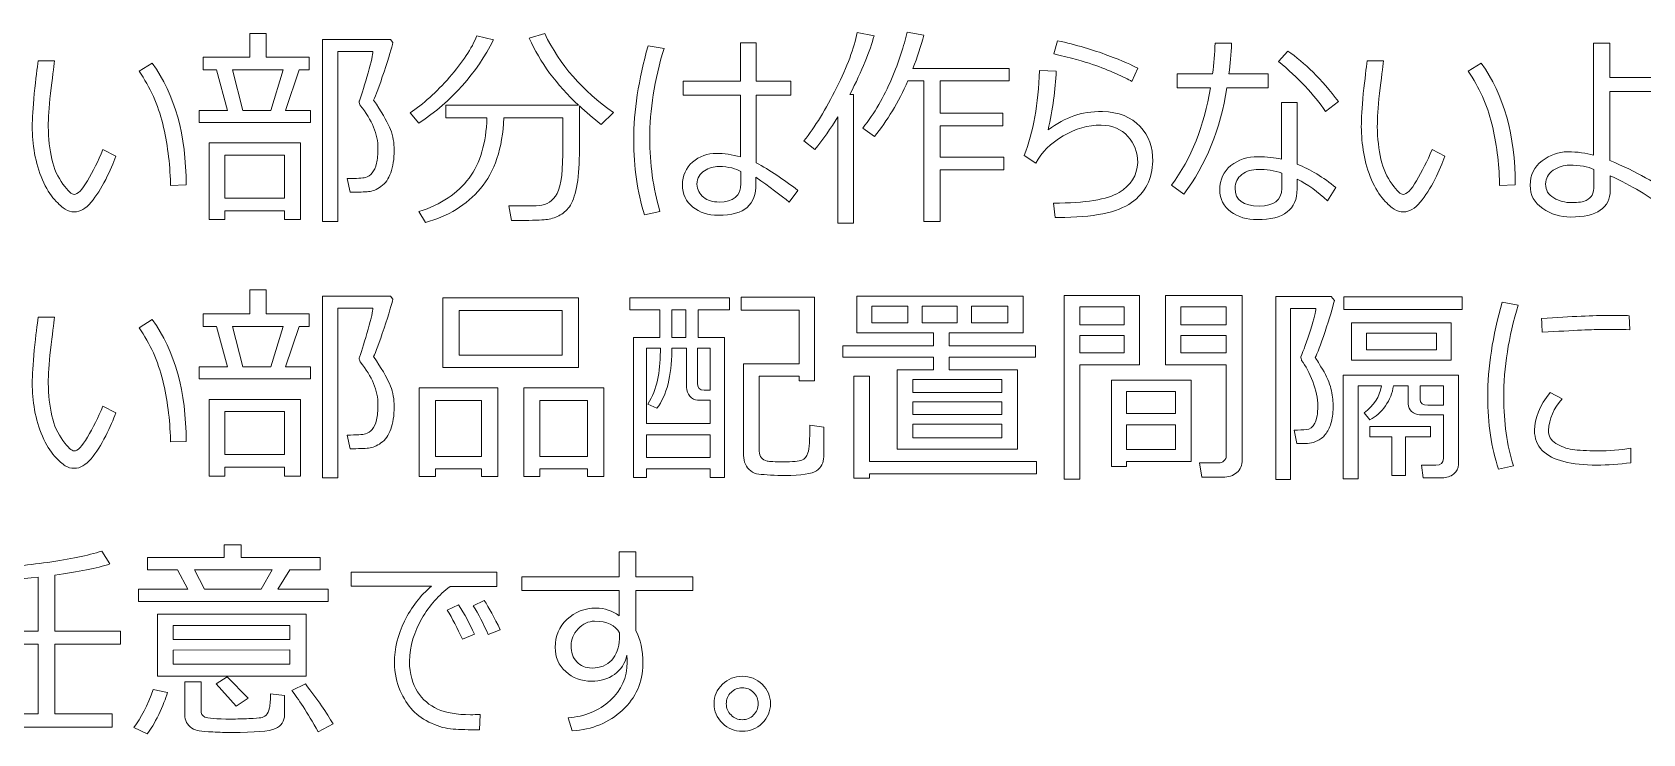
# Model space of a CAD drawing. Extents: x 0 to 812, y 0 to 300.
# Drawn here: x 636.07 to 673.75, y 141.8 to 158.21 of the extents above; entities that cross this region are included whole.
import ezdxf

# ---------------------------------------------------------------- set-up
doc = ezdxf.new("R2010")
doc.units = 0
doc.header["$MEASUREMENT"] = 0
doc.layers.add('TEMPLATE', color=216, linetype='CONTINUOUS', true_color=0x4c004c)

# ---------------------------------------------------------------- blocks, each defined once
blk = doc.blocks.new('block 3')
at = {"layer": 'TEMPLATE', "color": 214, "lineweight": 9, "true_color": 0x7f007f}
for points in [[(639.975, -143.904), (639.975, -143.623), (640.634, -143.623), (640.381, -142.673), (640.07, -142.673), (640.07, -142.378), (641.157, -142.378), (641.157, -141.821), (641.54, -141.821), (641.54, -142.378), (642.551, -142.378), (642.551, -142.673), (642.314, -142.673), (641.99, -143.623), (642.575, -143.623), (642.575, -143.904), (639.975, -143.904)], [(640.996, -143.623), (641.648, -143.623), (641.936, -142.673), (640.752, -142.673), (640.996, -143.623)], [(641.97, -145.969), (640.576, -145.969), (640.576, -146.177), (640.21, -146.177), (640.21, -144.382), (642.341, -144.382), (642.341, -146.177), (641.97, -146.177), (641.97, -145.969)], [(640.576, -145.674), (641.97, -145.674), (641.97, -144.668), (640.576, -144.668), (640.576, -145.674)], [(639.975, -149.904), (639.975, -149.623), (640.634, -149.623), (640.381, -148.673), (640.07, -148.673), (640.07, -148.378), (641.157, -148.378), (641.157, -147.821), (641.54, -147.821), (641.54, -148.378), (642.551, -148.378), (642.551, -148.673), (642.314, -148.673), (641.99, -149.623), (642.575, -149.623), (642.575, -149.904), (639.975, -149.904)], [(645.674, -149.635), (645.674, -148.009), (648.85, -148.009), (648.85, -149.635), (645.674, -149.635)], [(651.926, -152.003), (650.442, -152.003), (650.442, -152.206), (650.132, -152.206), (650.132, -148.937), (650.754, -148.937), (650.754, -148.285), (650.051, -148.285), (650.051, -148.004), (652.38, -148.004), (652.38, -148.285), (651.645, -148.285), (651.645, -148.937), (652.268, -148.937), (652.268, -152.206), (651.926, -152.206), (651.926, -152.003)], [(656.301, -151.544), (656.301, -149.686), (657.15, -149.686), (657.15, -149.396), (655.034, -149.396), (655.034, -149.127), (657.15, -149.127), (657.15, -148.825), (655.361, -148.825), (655.361, -147.963), (659.248, -147.963), (659.248, -148.825), (657.519, -148.825), (657.519, -149.127), (659.538, -149.127), (659.538, -149.396), (657.519, -149.396), (657.519, -149.686), (659.12, -149.686), (659.12, -151.544), (656.301, -151.544)], [(660.575, -149.574), (660.575, -152.248), (660.209, -152.248), (660.209, -147.948), (661.972, -147.948), (661.972, -149.574), (660.575, -149.574)], [(666.757, -148.275), (666.757, -147.983), (669.521, -147.983), (669.521, -148.275), (666.757, -148.275)], [(648.467, -148.305), (646.054, -148.305), (646.054, -149.345), (648.467, -149.345), (648.467, -148.305)], [(651.035, -148.937), (651.359, -148.937), (651.359, -148.285), (651.035, -148.285), (651.035, -148.937)], [(656.55, -148.59), (656.55, -148.197), (655.712, -148.197), (655.712, -148.59), (656.55, -148.59)], [(656.892, -148.197), (656.892, -148.59), (657.707, -148.59), (657.707, -148.197), (656.892, -148.197)], [(658.896, -148.197), (658.044, -148.197), (658.044, -148.59), (658.896, -148.59), (658.896, -148.197)], [(660.575, -148.637), (661.615, -148.637), (661.615, -148.219), (660.575, -148.219), (660.575, -148.637)], [(662.941, -148.637), (664.003, -148.637), (664.003, -148.219), (662.941, -148.219), (662.941, -148.637)], [(640.996, -149.623), (641.648, -149.623), (641.936, -148.673), (640.752, -148.673), (640.996, -149.623)], [(666.935, -149.462), (666.935, -148.59), (669.262, -148.59), (669.262, -149.462), (666.935, -149.462)], [(668.925, -148.83), (667.282, -148.83), (667.282, -149.223), (668.925, -149.223), (668.925, -148.83)], [(661.615, -148.886), (660.575, -148.886), (660.575, -149.296), (661.615, -149.296), (661.615, -148.886)], [(664.003, -148.886), (662.941, -148.886), (662.941, -149.296), (664.003, -149.296), (664.003, -148.886)], [(655.29, -152.223), (655.29, -149.835), (655.656, -149.835), (655.656, -151.835), (659.563, -151.835), (659.563, -152.121), (655.656, -152.121), (655.656, -152.223), (655.29, -152.223)], [(658.752, -150.219), (658.752, -149.916), (656.667, -149.916), (656.667, -150.219), (658.752, -150.219)], [(661.667, -151.835), (661.667, -151.952), (661.315, -151.952), (661.315, -149.928), (663.181, -149.928), (663.181, -151.835), (661.667, -151.835)], [(646.582, -152.008), (645.5, -152.008), (645.5, -152.187), (645.122, -152.187), (645.122, -150.111), (646.958, -150.111), (646.958, -152.187), (646.582, -152.187), (646.582, -152.008)], [(649.06, -152.008), (647.942, -152.008), (647.942, -152.187), (647.566, -152.187), (647.566, -150.111), (649.44, -150.111), (649.44, -152.187), (649.06, -152.187), (649.06, -152.008)], [(662.814, -150.712), (662.814, -150.197), (661.667, -150.197), (661.667, -150.712), (662.814, -150.712)], [(641.97, -151.969), (640.576, -151.969), (640.576, -152.177), (640.21, -152.177), (640.21, -150.382), (642.341, -150.382), (642.341, -152.177), (641.97, -152.177), (641.97, -151.969)], [(640.576, -151.674), (641.97, -151.674), (641.97, -150.668), (640.576, -150.668), (640.576, -151.674)], [(645.5, -151.718), (646.582, -151.718), (646.582, -150.407), (645.5, -150.407), (645.5, -151.718)], [(647.942, -151.718), (649.06, -151.718), (649.06, -150.407), (647.942, -150.407), (647.942, -151.718)], [(656.667, -150.734), (658.752, -150.734), (658.752, -150.436), (656.667, -150.436), (656.667, -150.734)], [(656.667, -151.283), (658.752, -151.283), (658.752, -150.963), (656.667, -150.963), (656.667, -151.283)], [(661.667, -151.554), (662.814, -151.554), (662.814, -150.973), (661.667, -150.973), (661.667, -151.554)], [(667.88, -152.165), (667.88, -151.254), (667.365, -151.254), (667.365, -151.012), (668.781, -151.012), (668.781, -151.254), (668.2, -151.254), (668.2, -152.165), (667.88, -152.165)], [(650.442, -151.742), (651.926, -151.742), (651.926, -151.212), (650.442, -151.212), (650.442, -151.742)], [(640.561, -154.083), (640.561, -153.782), (640.959, -153.782), (640.959, -154.083), (642.805, -154.083), (642.805, -154.368), (642.095, -154.368), (641.814, -154.822), (642.995, -154.822), (642.995, -155.113), (638.552, -155.113), (638.552, -154.822), (639.707, -154.822), (639.47, -154.368), (638.767, -154.368), (638.767, -154.083), (640.561, -154.083)], [(639.868, -154.368), (640.1, -154.822), (641.423, -154.822), (641.68, -154.368), (639.868, -154.368)], [(639.001, -156.853), (639.001, -155.403), (642.48, -155.403), (642.48, -156.853), (639.001, -156.853)], [(639.368, -155.996), (642.097, -155.996), (642.097, -155.669), (639.368, -155.669), (639.368, -155.996)], [(642.097, -156.241), (639.368, -156.25), (639.368, -156.573), (642.097, -156.573), (642.097, -156.241)], [(640.837, -157.561), (640.369, -157.036), (640.627, -156.873), (641.118, -157.373), (640.837, -157.561)]]:
    blk.add_lwpolyline(points, dxfattribs=at)
for points, knots in [([(643.503, -145.535), (643.503, -145.535), (643.433, -145.215), (643.433, -145.215), (643.659, -145.215), (643.802, -145.206), (643.863, -145.189), (643.925, -145.172), (643.977, -145.137), (644.022, -145.083), (644.067, -145.029), (644.101, -144.954), (644.123, -144.859), (644.146, -144.762), (644.157, -144.646), (644.157, -144.509), (644.157, -144.181), (644.019, -143.846), (643.743, -143.506), (643.726, -143.468), (643.718, -143.442), (643.718, -143.425), (643.718, -143.412), (643.72, -143.402), (643.723, -143.394), (643.783, -143.226), (643.851, -143.009), (643.927, -142.742), (644.002, -142.475), (644.04, -142.31), (644.04, -142.246), (644.04, -142.246), (643.222, -142.246), (643.222, -142.246), (643.222, -142.246), (643.222, -146.218), (643.222, -146.218), (643.222, -146.218), (642.856, -146.218), (642.856, -146.218), (642.856, -146.218), (642.856, -141.965), (642.856, -141.965), (642.856, -141.965), (644.448, -141.965), (644.448, -141.965), (644.448, -141.965), (644.504, -142.036), (644.504, -142.036), (644.483, -142.145), (644.415, -142.372), (644.3, -142.716), (644.186, -143.06), (644.104, -143.281), (644.055, -143.379), (644.237, -143.649), (644.361, -143.86), (644.427, -144.011), (644.493, -144.163), (644.529, -144.321), (644.534, -144.485), (644.534, -144.485), (644.536, -144.551), (644.536, -144.551), (644.536, -144.761), (644.51, -144.937), (644.458, -145.079), (644.406, -145.222), (644.329, -145.329), (644.228, -145.4), (644.127, -145.472), (644.031, -145.512), (643.939, -145.521), (643.847, -145.53), (643.702, -145.535), (643.503, -145.535)], [0, 0, 0, 0, 1, 1, 1, 2, 2, 2, 3, 3, 3, 4, 4, 4, 5, 5, 5, 6, 6, 6, 7, 7, 7, 8, 8, 8, 9, 9, 9, 10, 10, 10, 11, 11, 11, 12, 12, 12, 13, 13, 13, 14, 14, 14, 15, 15, 15, 16, 16, 16, 17, 17, 17, 18, 18, 18, 19, 19, 19, 20, 20, 20, 21, 21, 21, 22, 22, 22, 23, 23, 23, 24, 24, 24, 25, 25, 25, 25]), ([(645.117, -143.919), (645.117, -143.919), (644.907, -143.679), (644.907, -143.679), (645.216, -143.473), (645.524, -143.195), (645.831, -142.846), (646.138, -142.496), (646.352, -142.172), (646.474, -141.873), (646.474, -141.873), (646.86, -141.97), (646.86, -141.97), (646.469, -142.75), (645.888, -143.399), (645.117, -143.919)], [0, 0, 0, 0, 1, 1, 1, 2, 2, 2, 3, 3, 3, 4, 4, 4, 5, 5, 5, 5]), ([(645.266, -146.243), (645.266, -146.243), (645.117, -145.989), (645.117, -145.989), (645.634, -145.821), (646.025, -145.561), (646.288, -145.207), (646.55, -144.854), (646.69, -144.384), (646.706, -143.796), (646.706, -143.796), (645.744, -143.796), (645.744, -143.796), (645.744, -143.796), (645.744, -143.501), (645.744, -143.501), (645.744, -143.501), (648.852, -143.501), (648.852, -143.501), (648.331, -143.018), (647.946, -142.495), (647.698, -141.934), (647.698, -141.934), (648.059, -141.826), (648.059, -141.826), (648.41, -142.552), (648.946, -143.167), (649.665, -143.669), (649.665, -143.669), (649.379, -143.948), (649.379, -143.948), (649.196, -143.803), (649.026, -143.659), (648.869, -143.516), (648.869, -143.516), (648.869, -144.649), (648.869, -144.649), (648.869, -144.958), (648.847, -145.216), (648.803, -145.422), (648.759, -145.629), (648.703, -145.779), (648.635, -145.873), (648.566, -145.966), (648.484, -146.038), (648.388, -146.087), (648.292, -146.135), (648.192, -146.165), (648.088, -146.177), (647.984, -146.188), (647.78, -146.194), (647.475, -146.194), (647.475, -146.194), (647.28, -146.194), (647.28, -146.194), (647.28, -146.194), (647.219, -145.852), (647.219, -145.852), (647.219, -145.852), (647.861, -145.852), (647.861, -145.852), (648.047, -145.852), (648.196, -145.778), (648.309, -145.63), (648.422, -145.482), (648.479, -145.156), (648.479, -144.653), (648.479, -144.653), (648.479, -143.796), (648.479, -143.796), (648.479, -143.796), (647.102, -143.796), (647.102, -143.796), (647.069, -144.511), (646.888, -145.061), (646.559, -145.447), (646.229, -145.833), (645.798, -146.098), (645.266, -146.243)], [0, 0, 0, 0, 1, 1, 1, 2, 2, 2, 3, 3, 3, 4, 4, 4, 5, 5, 5, 6, 6, 6, 7, 7, 7, 8, 8, 8, 9, 9, 9, 10, 10, 10, 11, 11, 11, 12, 12, 12, 13, 13, 13, 14, 14, 14, 15, 15, 15, 16, 16, 16, 17, 17, 17, 18, 18, 18, 19, 19, 19, 20, 20, 20, 21, 21, 21, 22, 22, 22, 23, 23, 23, 24, 24, 24, 25, 25, 25, 26, 26, 26, 26]), ([(653.977, -145.491), (653.977, -145.491), (653.781, -145.767), (653.781, -145.767), (653.581, -145.606), (653.321, -145.412), (653, -145.186), (653, -145.186), (653, -145.334), (653, -145.334), (653, -145.582), (652.932, -145.767), (652.797, -145.89), (652.662, -146.013), (652.435, -146.074), (652.116, -146.074), (651.88, -146.074), (651.682, -146.01), (651.522, -145.881), (651.361, -145.753), (651.281, -145.58), (651.281, -145.364), (651.281, -145.143), (651.361, -144.965), (651.519, -144.83), (651.678, -144.696), (651.864, -144.628), (652.077, -144.626), (652.248, -144.628), (652.436, -144.656), (652.641, -144.71), (652.641, -144.71), (652.641, -143.267), (652.641, -143.267), (652.641, -143.267), (651.296, -143.267), (651.296, -143.267), (651.296, -143.267), (651.296, -142.937), (651.296, -142.937), (651.296, -142.937), (652.641, -142.937), (652.641, -142.937), (652.641, -142.937), (652.641, -142.041), (652.641, -142.041), (652.641, -142.041), (653.005, -142.041), (653.005, -142.041), (653.005, -142.041), (653.005, -142.937), (653.005, -142.937), (653.005, -142.937), (653.818, -142.937), (653.818, -142.937), (653.818, -142.937), (653.818, -143.267), (653.818, -143.267), (653.818, -143.267), (653.005, -143.267), (653.005, -143.267), (653.005, -143.267), (653.005, -144.844), (653.005, -144.844), (653.322, -145.018), (653.646, -145.234), (653.977, -145.491)], [0, 0, 0, 0, 1, 1, 1, 2, 2, 2, 3, 3, 3, 4, 4, 4, 5, 5, 5, 6, 6, 6, 7, 7, 7, 8, 8, 8, 9, 9, 9, 10, 10, 10, 11, 11, 11, 12, 12, 12, 13, 13, 13, 14, 14, 14, 15, 15, 15, 16, 16, 16, 17, 17, 17, 18, 18, 18, 19, 19, 19, 20, 20, 20, 21, 21, 21, 22, 22, 22, 22]), ([(654.914, -146.26), (654.914, -146.26), (654.914, -143.77), (654.914, -143.77), (654.75, -144.045), (654.57, -144.3), (654.375, -144.536), (654.375, -144.536), (654.123, -144.336), (654.123, -144.336), (654.382, -144.006), (654.636, -143.591), (654.886, -143.092), (655.136, -142.593), (655.297, -142.163), (655.368, -141.802), (655.368, -141.802), (655.762, -141.873), (655.762, -141.873), (655.673, -142.224), (655.486, -142.683), (655.198, -143.249), (655.198, -143.249), (655.281, -143.249), (655.281, -143.249), (655.281, -143.249), (655.281, -146.26), (655.281, -146.26), (655.281, -146.26), (654.914, -146.26), (654.914, -146.26)], [0, 0, 0, 0, 1, 1, 1, 2, 2, 2, 3, 3, 3, 4, 4, 4, 5, 5, 5, 6, 6, 6, 7, 7, 7, 8, 8, 8, 9, 9, 9, 10, 10, 10, 10]), ([(656.924, -146.218), (656.924, -146.218), (656.924, -142.93), (656.924, -142.93), (656.924, -142.93), (656.555, -142.93), (656.555, -142.93), (656.332, -143.433), (656.071, -143.866), (655.771, -144.229), (655.771, -144.229), (655.5, -144.036), (655.5, -144.036), (655.774, -143.686), (655.998, -143.303), (656.171, -142.888), (656.346, -142.473), (656.467, -142.108), (656.535, -141.792), (656.535, -141.792), (656.928, -141.858), (656.928, -141.858), (656.86, -142.12), (656.775, -142.38), (656.674, -142.639), (656.674, -142.639), (658.923, -142.639), (658.923, -142.639), (658.923, -142.639), (658.923, -142.93), (658.923, -142.93), (658.923, -142.93), (657.307, -142.93), (657.307, -142.93), (657.307, -142.93), (657.307, -143.684), (657.307, -143.684), (657.307, -143.684), (658.774, -143.684), (658.774, -143.684), (658.774, -143.684), (658.774, -143.98), (658.774, -143.98), (658.774, -143.98), (657.307, -143.98), (657.307, -143.98), (657.307, -143.98), (657.307, -144.714), (657.307, -144.714), (657.307, -144.714), (658.801, -144.714), (658.801, -144.714), (658.801, -144.714), (658.801, -145.015), (658.801, -145.015), (658.801, -145.015), (657.307, -145.015), (657.307, -145.015), (657.307, -145.015), (657.307, -146.218), (657.307, -146.218), (657.307, -146.218), (656.924, -146.218), (656.924, -146.218)], [0, 0, 0, 0, 1, 1, 1, 2, 2, 2, 3, 3, 3, 4, 4, 4, 5, 5, 5, 6, 6, 6, 7, 7, 7, 8, 8, 8, 9, 9, 9, 10, 10, 10, 11, 11, 11, 12, 12, 12, 13, 13, 13, 14, 14, 14, 15, 15, 15, 16, 16, 16, 17, 17, 17, 18, 18, 18, 19, 19, 19, 20, 20, 20, 21, 21, 21, 21]), ([(661.931, -142.634), (661.931, -142.634), (661.794, -142.944), (661.794, -142.944), (661.708, -142.895), (661.583, -142.834), (661.419, -142.76), (661.256, -142.686), (661.074, -142.614), (660.874, -142.545), (660.673, -142.476), (660.371, -142.394), (659.968, -142.3), (659.968, -142.3), (660.056, -141.99), (660.056, -141.99), (660.497, -142.089), (660.89, -142.204), (661.235, -142.334), (661.58, -142.464), (661.812, -142.564), (661.931, -142.634)], [0, 0, 0, 0, 1, 1, 1, 2, 2, 2, 3, 3, 3, 4, 4, 4, 5, 5, 5, 6, 6, 6, 7, 7, 7, 7]), ([(664.128, -142.051), (664.117, -142.306), (664.096, -142.545), (664.067, -142.766), (664.067, -142.766), (664.983, -142.766), (664.983, -142.766), (664.983, -142.766), (664.983, -143.091), (664.983, -143.091), (664.983, -143.091), (664.018, -143.091), (664.018, -143.091), (663.867, -144.067), (663.53, -144.897), (663.008, -145.581), (663.008, -145.581), (662.722, -145.371), (662.722, -145.371), (663.184, -144.746), (663.488, -143.986), (663.633, -143.091), (663.633, -143.091), (662.858, -143.091), (662.858, -143.091), (662.858, -143.091), (662.858, -142.766), (662.858, -142.766), (662.858, -142.766), (663.684, -142.766), (663.684, -142.766), (663.716, -142.529), (663.736, -142.288), (663.742, -142.046), (663.742, -142.046), (664.128, -142.051), (664.128, -142.051)], [0, 0, 0, 0, 1, 1, 1, 2, 2, 2, 3, 3, 3, 4, 4, 4, 5, 5, 5, 6, 6, 6, 7, 7, 7, 8, 8, 8, 9, 9, 9, 10, 10, 10, 11, 11, 11, 12, 12, 12, 12]), ([(674.436, -145.613), (674.436, -145.613), (674.214, -145.889), (674.214, -145.889), (673.911, -145.635), (673.502, -145.388), (672.986, -145.149), (672.986, -145.149), (672.986, -145.486), (672.986, -145.486), (672.986, -145.906), (672.677, -146.116), (672.06, -146.116), (671.819, -146.116), (671.601, -146.049), (671.406, -145.917), (671.211, -145.784), (671.113, -145.602), (671.113, -145.371), (671.113, -145.132), (671.206, -144.942), (671.39, -144.801), (671.575, -144.66), (671.775, -144.59), (671.992, -144.59), (672.223, -144.59), (672.424, -144.617), (672.595, -144.67), (672.595, -144.67), (672.595, -142.051), (672.595, -142.051), (672.595, -142.051), (672.974, -142.051), (672.974, -142.051), (672.974, -142.051), (672.974, -142.849), (672.974, -142.849), (672.974, -142.849), (674.299, -142.849), (674.299, -142.849), (674.299, -142.849), (674.299, -143.179), (674.299, -143.179), (674.299, -143.179), (672.974, -143.179), (672.974, -143.179), (672.974, -143.179), (672.974, -144.79), (672.974, -144.79), (673.606, -145.057), (674.094, -145.331), (674.436, -145.613)], [0, 0, 0, 0, 1, 1, 1, 2, 2, 2, 3, 3, 3, 4, 4, 4, 5, 5, 5, 6, 6, 6, 7, 7, 7, 8, 8, 8, 9, 9, 9, 10, 10, 10, 11, 11, 11, 12, 12, 12, 13, 13, 13, 14, 14, 14, 15, 15, 15, 16, 16, 16, 17, 17, 17, 17]), ([(650.754, -145.984), (650.754, -145.984), (650.39, -146.064), (650.39, -146.064), (650.224, -145.529), (650.141, -144.948), (650.141, -144.321), (650.141, -143.638), (650.253, -142.901), (650.476, -142.11), (650.476, -142.11), (650.849, -142.175), (650.849, -142.175), (650.626, -142.911), (650.515, -143.613), (650.515, -144.28), (650.515, -144.869), (650.595, -145.437), (650.754, -145.984)], [0, 0, 0, 0, 1, 1, 1, 2, 2, 2, 3, 3, 3, 4, 4, 4, 5, 5, 5, 6, 6, 6, 6]), ([(666.628, -143.411), (666.628, -143.411), (666.328, -143.65), (666.328, -143.65), (666.059, -143.251), (665.691, -142.86), (665.224, -142.476), (665.224, -142.476), (665.444, -142.234), (665.444, -142.234), (665.836, -142.501), (666.231, -142.893), (666.628, -143.411)], [0, 0, 0, 0, 1, 1, 1, 2, 2, 2, 3, 3, 3, 4, 4, 4, 4]), ([(638.025, -144.695), (637.969, -144.85), (637.89, -145.03), (637.787, -145.237), (637.683, -145.444), (637.569, -145.621), (637.445, -145.77), (637.32, -145.919), (637.191, -145.994), (637.058, -145.994), (636.976, -145.994), (636.904, -145.974), (636.841, -145.935), (636.777, -145.896), (636.694, -145.82), (636.592, -145.708), (636.489, -145.596), (636.395, -145.442), (636.309, -145.245), (636.224, -145.049), (636.163, -144.844), (636.125, -144.629), (636.088, -144.414), (636.069, -144.205), (636.069, -144.002), (636.069, -143.819), (636.085, -143.561), (636.116, -143.228), (636.154, -142.878), (636.185, -142.622), (636.206, -142.461), (636.206, -142.461), (636.592, -142.461), (636.592, -142.461), (636.572, -142.607), (636.54, -142.863), (636.494, -143.228), (636.46, -143.553), (636.443, -143.81), (636.443, -143.999), (636.448, -144.282), (636.476, -144.537), (636.528, -144.763), (636.58, -144.989), (636.666, -145.184), (636.787, -145.345), (636.907, -145.507), (636.994, -145.588), (637.046, -145.588), (637.13, -145.588), (637.236, -145.481), (637.363, -145.265), (637.49, -145.049), (637.61, -144.807), (637.724, -144.539), (637.724, -144.539), (638.025, -144.695), (638.025, -144.695)], [0, 0, 0, 0, 1, 1, 1, 2, 2, 2, 3, 3, 3, 4, 4, 4, 5, 5, 5, 6, 6, 6, 7, 7, 7, 8, 8, 8, 9, 9, 9, 10, 10, 10, 11, 11, 11, 12, 12, 12, 13, 13, 13, 14, 14, 14, 15, 15, 15, 16, 16, 16, 17, 17, 17, 18, 18, 18, 19, 19, 19, 19]), ([(639.67, -145.364), (639.67, -145.364), (639.304, -145.376), (639.304, -145.376), (639.304, -145.376), (639.304, -145.332), (639.304, -145.332), (639.291, -144.847), (639.23, -144.382), (639.122, -143.936), (639.014, -143.49), (638.829, -143.079), (638.567, -142.705), (638.567, -142.705), (638.877, -142.515), (638.877, -142.515), (639.406, -143.254), (639.67, -144.203), (639.67, -145.364)], [0, 0, 0, 0, 1, 1, 1, 2, 2, 2, 3, 3, 3, 4, 4, 4, 5, 5, 5, 6, 6, 6, 6]), ([(659.997, -146.126), (659.997, -146.126), (659.963, -145.791), (659.963, -145.791), (660.708, -145.788), (661.219, -145.704), (661.496, -145.541), (661.773, -145.377), (661.918, -145.143), (661.931, -144.839), (661.928, -144.601), (661.851, -144.398), (661.702, -144.229), (661.553, -144.059), (661.344, -143.971), (661.074, -143.965), (660.769, -143.965), (660.473, -144.049), (660.185, -144.218), (659.897, -144.386), (659.684, -144.599), (659.545, -144.856), (659.545, -144.856), (659.277, -144.675), (659.277, -144.675), (659.488, -144.132), (659.607, -143.47), (659.631, -142.691), (659.631, -142.691), (660.027, -142.7), (660.027, -142.7), (660.007, -143.14), (659.942, -143.599), (659.834, -144.077), (660.039, -143.926), (660.239, -143.816), (660.434, -143.748), (660.629, -143.679), (660.854, -143.647), (661.108, -143.65), (661.487, -143.658), (661.78, -143.774), (661.987, -143.997), (662.194, -144.22), (662.292, -144.489), (662.282, -144.805), (662.276, -145.221), (662.11, -145.546), (661.785, -145.778), (661.461, -146.01), (660.89, -146.126), (660.073, -146.126), (660.073, -146.126), (659.997, -146.126), (659.997, -146.126)], [0, 0, 0, 0, 1, 1, 1, 2, 2, 2, 3, 3, 3, 4, 4, 4, 5, 5, 5, 6, 6, 6, 7, 7, 7, 8, 8, 8, 9, 9, 9, 10, 10, 10, 11, 11, 11, 12, 12, 12, 13, 13, 13, 14, 14, 14, 15, 15, 15, 16, 16, 16, 17, 17, 17, 18, 18, 18, 18]), ([(669.119, -144.695), (669.063, -144.85), (668.984, -145.03), (668.88, -145.237), (668.777, -145.444), (668.663, -145.621), (668.539, -145.77), (668.414, -145.919), (668.285, -145.994), (668.151, -145.994), (668.07, -145.994), (667.998, -145.974), (667.934, -145.935), (667.871, -145.896), (667.788, -145.82), (667.685, -145.708), (667.583, -145.596), (667.489, -145.442), (667.403, -145.245), (667.318, -145.049), (667.256, -144.844), (667.219, -144.629), (667.182, -144.414), (667.163, -144.205), (667.163, -144.002), (667.163, -143.819), (667.178, -143.561), (667.209, -143.228), (667.248, -142.878), (667.278, -142.622), (667.299, -142.461), (667.299, -142.461), (667.685, -142.461), (667.685, -142.461), (667.666, -142.607), (667.633, -142.863), (667.587, -143.228), (667.553, -143.553), (667.537, -143.81), (667.537, -143.999), (667.541, -144.282), (667.57, -144.537), (667.622, -144.763), (667.674, -144.989), (667.76, -145.184), (667.881, -145.345), (668.001, -145.507), (668.087, -145.588), (668.139, -145.588), (668.224, -145.588), (668.33, -145.481), (668.457, -145.265), (668.584, -145.049), (668.704, -144.807), (668.818, -144.539), (668.818, -144.539), (669.119, -144.695), (669.119, -144.695)], [0, 0, 0, 0, 1, 1, 1, 2, 2, 2, 3, 3, 3, 4, 4, 4, 5, 5, 5, 6, 6, 6, 7, 7, 7, 8, 8, 8, 9, 9, 9, 10, 10, 10, 11, 11, 11, 12, 12, 12, 13, 13, 13, 14, 14, 14, 15, 15, 15, 16, 16, 16, 17, 17, 17, 18, 18, 18, 19, 19, 19, 19]), ([(670.764, -145.364), (670.764, -145.364), (670.398, -145.376), (670.398, -145.376), (670.398, -145.376), (670.398, -145.332), (670.398, -145.332), (670.385, -144.847), (670.324, -144.382), (670.216, -143.936), (670.108, -143.49), (669.922, -143.079), (669.66, -142.705), (669.66, -142.705), (669.97, -142.515), (669.97, -142.515), (670.499, -143.254), (670.764, -144.203), (670.764, -145.364)], [0, 0, 0, 0, 1, 1, 1, 2, 2, 2, 3, 3, 3, 4, 4, 4, 5, 5, 5, 6, 6, 6, 6]), ([(666.569, -145.427), (666.569, -145.427), (666.374, -145.737), (666.374, -145.737), (666.146, -145.526), (665.909, -145.356), (665.661, -145.227), (665.661, -145.227), (665.661, -145.459), (665.661, -145.459), (665.661, -145.938), (665.35, -146.177), (664.729, -146.177), (664.488, -146.177), (664.282, -146.115), (664.11, -145.991), (663.938, -145.868), (663.852, -145.697), (663.852, -145.479), (663.852, -145.239), (663.938, -145.051), (664.111, -144.912), (664.283, -144.774), (664.498, -144.705), (664.753, -144.705), (664.953, -144.705), (665.134, -144.724), (665.295, -144.763), (665.295, -144.763), (665.295, -143.44), (665.295, -143.44), (665.295, -143.44), (665.661, -143.44), (665.661, -143.44), (665.661, -143.44), (665.661, -144.878), (665.661, -144.878), (665.969, -145.002), (666.271, -145.185), (666.569, -145.427)], [0, 0, 0, 0, 1, 1, 1, 2, 2, 2, 3, 3, 3, 4, 4, 4, 5, 5, 5, 6, 6, 6, 7, 7, 7, 8, 8, 8, 9, 9, 9, 10, 10, 10, 11, 11, 11, 12, 12, 12, 13, 13, 13, 13]), ([(652.644, -145.334), (652.644, -145.334), (652.644, -145.049), (652.644, -145.049), (652.538, -144.98), (652.366, -144.941), (652.128, -144.932), (652.013, -144.933), (651.902, -144.966), (651.795, -145.031), (651.689, -145.095), (651.629, -145.199), (651.618, -145.344), (651.629, -145.476), (651.682, -145.579), (651.776, -145.653), (651.869, -145.727), (651.989, -145.764), (652.136, -145.764), (652.474, -145.764), (652.644, -145.621), (652.644, -145.334)], [0, 0, 0, 0, 1, 1, 1, 2, 2, 2, 3, 3, 3, 4, 4, 4, 5, 5, 5, 6, 6, 6, 7, 7, 7, 7]), ([(665.305, -145.086), (665.124, -145.029), (664.94, -145), (664.753, -145), (664.606, -145), (664.479, -145.04), (664.371, -145.118), (664.263, -145.197), (664.209, -145.306), (664.209, -145.444), (664.209, -145.721), (664.398, -145.859), (664.777, -145.859), (665.116, -145.859), (665.292, -145.723), (665.305, -145.449), (665.305, -145.449), (665.305, -145.086), (665.305, -145.086)], [0, 0, 0, 0, 1, 1, 1, 2, 2, 2, 3, 3, 3, 4, 4, 4, 5, 5, 5, 6, 6, 6, 6]), ([(672.605, -145.359), (672.605, -145.359), (672.605, -145.005), (672.605, -145.005), (672.466, -144.935), (672.274, -144.9), (672.029, -144.9), (671.897, -144.9), (671.772, -144.941), (671.653, -145.022), (671.534, -145.103), (671.474, -145.211), (671.474, -145.344), (671.474, -145.486), (671.537, -145.594), (671.664, -145.668), (671.79, -145.742), (671.929, -145.779), (672.08, -145.779), (672.243, -145.779), (672.357, -145.761), (672.423, -145.725), (672.489, -145.689), (672.536, -145.648), (672.563, -145.601), (672.591, -145.553), (672.605, -145.473), (672.605, -145.359)], [0, 0, 0, 0, 1, 1, 1, 2, 2, 2, 3, 3, 3, 4, 4, 4, 5, 5, 5, 6, 6, 6, 7, 7, 7, 8, 8, 8, 9, 9, 9, 9]), ([(643.503, -151.535), (643.503, -151.535), (643.433, -151.215), (643.433, -151.215), (643.659, -151.215), (643.802, -151.206), (643.863, -151.189), (643.925, -151.172), (643.977, -151.137), (644.022, -151.083), (644.067, -151.029), (644.101, -150.954), (644.123, -150.859), (644.146, -150.762), (644.157, -150.646), (644.157, -150.509), (644.157, -150.18), (644.019, -149.846), (643.743, -149.506), (643.726, -149.468), (643.718, -149.442), (643.718, -149.425), (643.718, -149.412), (643.72, -149.402), (643.723, -149.394), (643.783, -149.226), (643.851, -149.009), (643.927, -148.742), (644.002, -148.475), (644.04, -148.31), (644.04, -148.246), (644.04, -148.246), (643.222, -148.246), (643.222, -148.246), (643.222, -148.246), (643.222, -152.218), (643.222, -152.218), (643.222, -152.218), (642.856, -152.218), (642.856, -152.218), (642.856, -152.218), (642.856, -147.965), (642.856, -147.965), (642.856, -147.965), (644.448, -147.965), (644.448, -147.965), (644.448, -147.965), (644.504, -148.036), (644.504, -148.036), (644.483, -148.145), (644.415, -148.372), (644.3, -148.716), (644.186, -149.06), (644.104, -149.281), (644.055, -149.379), (644.237, -149.649), (644.361, -149.86), (644.427, -150.011), (644.493, -150.163), (644.529, -150.321), (644.534, -150.485), (644.534, -150.485), (644.536, -150.551), (644.536, -150.551), (644.536, -150.761), (644.51, -150.937), (644.458, -151.079), (644.406, -151.222), (644.329, -151.329), (644.228, -151.4), (644.127, -151.472), (644.031, -151.512), (643.939, -151.521), (643.847, -151.53), (643.702, -151.535), (643.503, -151.535)], [0, 0, 0, 0, 1, 1, 1, 2, 2, 2, 3, 3, 3, 4, 4, 4, 5, 5, 5, 6, 6, 6, 7, 7, 7, 8, 8, 8, 9, 9, 9, 10, 10, 10, 11, 11, 11, 12, 12, 12, 13, 13, 13, 14, 14, 14, 15, 15, 15, 16, 16, 16, 17, 17, 17, 18, 18, 18, 19, 19, 19, 20, 20, 20, 21, 21, 21, 22, 22, 22, 23, 23, 23, 24, 24, 24, 25, 25, 25, 25]), ([(652.712, -149.55), (652.712, -149.55), (654.008, -149.55), (654.008, -149.55), (654.008, -149.55), (654.008, -148.295), (654.008, -148.295), (654.008, -148.295), (652.656, -148.295), (652.656, -148.295), (652.656, -148.295), (652.656, -147.99), (652.656, -147.99), (652.656, -147.99), (654.37, -147.99), (654.37, -147.99), (654.37, -147.99), (654.37, -149.948), (654.37, -149.948), (654.37, -149.948), (654.008, -149.948), (654.008, -149.948), (654.008, -149.948), (654.008, -149.835), (654.008, -149.835), (654.008, -149.835), (653.078, -149.835), (653.078, -149.835), (653.078, -149.835), (653.078, -151.596), (653.078, -151.596), (653.078, -151.659), (653.094, -151.71), (653.126, -151.748), (653.157, -151.787), (653.204, -151.812), (653.264, -151.824), (653.324, -151.836), (653.444, -151.842), (653.622, -151.842), (653.86, -151.842), (654.011, -151.83), (654.076, -151.806), (654.14, -151.781), (654.187, -151.723), (654.217, -151.63), (654.247, -151.537), (654.262, -151.323), (654.262, -150.988), (654.262, -150.988), (654.585, -151.034), (654.585, -151.034), (654.585, -151.034), (654.585, -151.723), (654.585, -151.723), (654.585, -151.864), (654.53, -151.973), (654.42, -152.049), (654.31, -152.124), (654.062, -152.162), (653.676, -152.162), (653.567, -152.162), (653.457, -152.159), (653.344, -152.152), (653.232, -152.146), (653.139, -152.138), (653.067, -152.129), (652.995, -152.12), (652.931, -152.095), (652.877, -152.052), (652.822, -152.01), (652.781, -151.959), (652.754, -151.898), (652.726, -151.838), (652.712, -151.769), (652.712, -151.691), (652.712, -151.691), (652.712, -149.55), (652.712, -149.55)], [0, 0, 0, 0, 1, 1, 1, 2, 2, 2, 3, 3, 3, 4, 4, 4, 5, 5, 5, 6, 6, 6, 7, 7, 7, 8, 8, 8, 9, 9, 9, 10, 10, 10, 11, 11, 11, 12, 12, 12, 13, 13, 13, 14, 14, 14, 15, 15, 15, 16, 16, 16, 17, 17, 17, 18, 18, 18, 19, 19, 19, 20, 20, 20, 21, 21, 21, 22, 22, 22, 23, 23, 23, 24, 24, 24, 25, 25, 25, 26, 26, 26, 26]), ([(663.915, -152.201), (663.915, -152.201), (663.432, -152.201), (663.432, -152.201), (663.432, -152.201), (663.376, -151.869), (663.376, -151.869), (663.376, -151.869), (663.83, -151.869), (663.83, -151.869), (663.874, -151.869), (663.914, -151.853), (663.949, -151.819), (663.985, -151.786), (664.003, -151.749), (664.003, -151.708), (664.003, -151.708), (664.003, -149.574), (664.003, -149.574), (664.003, -149.574), (662.58, -149.574), (662.58, -149.574), (662.58, -149.574), (662.58, -147.948), (662.58, -147.948), (662.58, -147.948), (664.379, -147.948), (664.379, -147.948), (664.379, -147.948), (664.379, -151.794), (664.379, -151.794), (664.379, -151.92), (664.337, -152.02), (664.252, -152.093), (664.168, -152.165), (664.055, -152.201), (663.915, -152.201)], [0, 0, 0, 0, 1, 1, 1, 2, 2, 2, 3, 3, 3, 4, 4, 4, 5, 5, 5, 6, 6, 6, 7, 7, 7, 8, 8, 8, 9, 9, 9, 10, 10, 10, 11, 11, 11, 12, 12, 12, 12]), ([(666.083, -149.401), (666.098, -149.417), (666.155, -149.509), (666.254, -149.676), (666.353, -149.842), (666.42, -149.994), (666.453, -150.13), (666.486, -150.266), (666.503, -150.393), (666.503, -150.512), (666.503, -150.512), (666.503, -150.524), (666.503, -150.524), (666.503, -150.664), (666.489, -150.79), (666.462, -150.901), (666.434, -151.013), (666.393, -151.106), (666.339, -151.179), (666.286, -151.253), (666.222, -151.309), (666.147, -151.345), (666.072, -151.382), (666.006, -151.403), (665.95, -151.408), (665.894, -151.413), (665.794, -151.415), (665.651, -151.415), (665.651, -151.415), (665.595, -151.1), (665.595, -151.1), (665.701, -151.1), (665.795, -151.096), (665.879, -151.089), (665.963, -151.082), (666.028, -151.032), (666.075, -150.94), (666.121, -150.848), (666.144, -150.713), (666.144, -150.534), (666.144, -150.356), (666.105, -150.166), (666.028, -149.964), (665.951, -149.761), (665.863, -149.597), (665.763, -149.472), (665.763, -149.472), (665.763, -149.467), (665.763, -149.467), (665.763, -149.462), (665.761, -149.448), (665.756, -149.425), (665.751, -149.404), (665.749, -149.391), (665.749, -149.386), (665.811, -149.24), (665.885, -149.031), (665.971, -148.76), (666.057, -148.489), (666.1, -148.322), (666.1, -148.258), (666.1, -148.258), (665.507, -148.258), (665.507, -148.258), (665.507, -148.258), (665.507, -152.257), (665.507, -152.257), (665.507, -152.257), (665.16, -152.257), (665.16, -152.257), (665.16, -152.257), (665.16, -147.978), (665.16, -147.978), (665.16, -147.978), (666.457, -147.978), (666.457, -147.978), (666.457, -147.978), (666.532, -148.07), (666.532, -148.07), (666.492, -148.238), (666.419, -148.48), (666.314, -148.797), (666.209, -149.113), (666.132, -149.315), (666.083, -149.401)], [0, 0, 0, 0, 1, 1, 1, 2, 2, 2, 3, 3, 3, 4, 4, 4, 5, 5, 5, 6, 6, 6, 7, 7, 7, 8, 8, 8, 9, 9, 9, 10, 10, 10, 11, 11, 11, 12, 12, 12, 13, 13, 13, 14, 14, 14, 15, 15, 15, 16, 16, 16, 17, 17, 17, 18, 18, 18, 19, 19, 19, 20, 20, 20, 21, 21, 21, 22, 22, 22, 23, 23, 23, 24, 24, 24, 25, 25, 25, 26, 26, 26, 27, 27, 27, 28, 28, 28, 28]), ([(670.722, -151.935), (670.722, -151.935), (670.373, -152.016), (670.373, -152.016), (670.205, -151.513), (670.121, -150.948), (670.121, -150.321), (670.121, -149.638), (670.233, -148.9), (670.456, -148.109), (670.456, -148.109), (670.831, -148.175), (670.831, -148.175), (670.607, -148.916), (670.495, -149.638), (670.495, -150.341), (670.495, -150.919), (670.57, -151.45), (670.722, -151.935)], [0, 0, 0, 0, 1, 1, 1, 2, 2, 2, 3, 3, 3, 4, 4, 4, 5, 5, 5, 6, 6, 6, 6]), ([(673.441, -148.751), (673.215, -148.747), (673.004, -148.744), (672.807, -148.744), (672.616, -148.744), (672.145, -148.767), (671.393, -148.812), (671.393, -148.739), (671.388, -148.632), (671.378, -148.49), (672.086, -148.441), (672.613, -148.417), (672.958, -148.417), (673.186, -148.417), (673.343, -148.42), (673.429, -148.424), (673.429, -148.424), (673.441, -148.751), (673.441, -148.751)], [0, 0, 0, 0, 1, 1, 1, 2, 2, 2, 3, 3, 3, 4, 4, 4, 5, 5, 5, 6, 6, 6, 6]), ([(638.025, -150.695), (637.969, -150.85), (637.89, -151.03), (637.787, -151.237), (637.683, -151.444), (637.569, -151.621), (637.445, -151.77), (637.32, -151.919), (637.191, -151.994), (637.058, -151.994), (636.976, -151.994), (636.904, -151.974), (636.841, -151.935), (636.777, -151.896), (636.694, -151.82), (636.592, -151.708), (636.489, -151.596), (636.395, -151.442), (636.309, -151.245), (636.224, -151.049), (636.163, -150.844), (636.125, -150.629), (636.088, -150.414), (636.069, -150.205), (636.069, -150.002), (636.069, -149.819), (636.085, -149.561), (636.116, -149.228), (636.154, -148.878), (636.185, -148.622), (636.206, -148.461), (636.206, -148.461), (636.592, -148.461), (636.592, -148.461), (636.572, -148.607), (636.54, -148.863), (636.494, -149.228), (636.46, -149.553), (636.443, -149.81), (636.443, -149.999), (636.448, -150.282), (636.476, -150.537), (636.528, -150.763), (636.58, -150.989), (636.666, -151.184), (636.787, -151.345), (636.907, -151.507), (636.994, -151.588), (637.046, -151.588), (637.13, -151.588), (637.236, -151.481), (637.363, -151.265), (637.49, -151.049), (637.61, -150.807), (637.724, -150.539), (637.724, -150.539), (638.025, -150.695), (638.025, -150.695)], [0, 0, 0, 0, 1, 1, 1, 2, 2, 2, 3, 3, 3, 4, 4, 4, 5, 5, 5, 6, 6, 6, 7, 7, 7, 8, 8, 8, 9, 9, 9, 10, 10, 10, 11, 11, 11, 12, 12, 12, 13, 13, 13, 14, 14, 14, 15, 15, 15, 16, 16, 16, 17, 17, 17, 18, 18, 18, 19, 19, 19, 19]), ([(639.67, -151.364), (639.67, -151.364), (639.304, -151.376), (639.304, -151.376), (639.304, -151.376), (639.304, -151.332), (639.304, -151.332), (639.291, -150.847), (639.23, -150.382), (639.122, -149.936), (639.014, -149.49), (638.829, -149.079), (638.567, -148.705), (638.567, -148.705), (638.877, -148.515), (638.877, -148.515), (639.406, -149.254), (639.67, -150.203), (639.67, -151.364)], [0, 0, 0, 0, 1, 1, 1, 2, 2, 2, 3, 3, 3, 4, 4, 4, 5, 5, 5, 6, 6, 6, 6]), ([(650.442, -150.946), (650.442, -150.946), (651.926, -150.946), (651.926, -150.946), (651.926, -150.946), (651.926, -150.397), (651.926, -150.397), (651.926, -150.397), (651.631, -150.397), (651.631, -150.397), (651.564, -150.397), (651.505, -150.367), (651.453, -150.308), (651.402, -150.249), (651.377, -150.177), (651.377, -150.094), (651.377, -150.094), (651.377, -149.184), (651.377, -149.184), (651.377, -149.184), (651.03, -149.184), (651.03, -149.184), (651.03, -149.184), (651.03, -149.249), (651.03, -149.249), (651.03, -149.831), (650.914, -150.277), (650.683, -150.59), (650.683, -150.59), (650.473, -150.492), (650.473, -150.492), (650.579, -150.313), (650.654, -150.126), (650.698, -149.931), (650.742, -149.735), (650.764, -149.511), (650.764, -149.257), (650.764, -149.257), (650.764, -149.184), (650.764, -149.184), (650.764, -149.184), (650.442, -149.184), (650.442, -149.184), (650.442, -149.184), (650.442, -150.946), (650.442, -150.946)], [0, 0, 0, 0, 1, 1, 1, 2, 2, 2, 3, 3, 3, 4, 4, 4, 5, 5, 5, 6, 6, 6, 7, 7, 7, 8, 8, 8, 9, 9, 9, 10, 10, 10, 11, 11, 11, 12, 12, 12, 13, 13, 13, 14, 14, 14, 15, 15, 15, 15]), ([(651.926, -150.168), (651.926, -150.168), (651.926, -149.184), (651.926, -149.184), (651.926, -149.184), (651.631, -149.184), (651.631, -149.184), (651.631, -149.184), (651.631, -149.999), (651.631, -149.999), (651.631, -150.111), (651.683, -150.168), (651.789, -150.168), (651.789, -150.168), (651.926, -150.168), (651.926, -150.168)], [0, 0, 0, 0, 1, 1, 1, 2, 2, 2, 3, 3, 3, 4, 4, 4, 5, 5, 5, 5]), ([(669.057, -152.216), (669.057, -152.216), (668.608, -152.216), (668.608, -152.216), (668.608, -152.216), (668.569, -151.92), (668.569, -151.92), (668.569, -151.92), (668.906, -151.92), (668.906, -151.92), (669.024, -151.92), (669.084, -151.868), (669.084, -151.762), (669.084, -151.762), (669.084, -150.739), (669.084, -150.739), (669.084, -150.739), (668.527, -150.739), (668.527, -150.739), (668.455, -150.739), (668.393, -150.714), (668.34, -150.664), (668.287, -150.615), (668.261, -150.556), (668.261, -150.487), (668.261, -150.487), (668.261, -150.065), (668.261, -150.065), (668.261, -150.065), (667.914, -150.065), (667.914, -150.065), (667.891, -150.233), (667.829, -150.389), (667.727, -150.535), (667.626, -150.681), (667.503, -150.788), (667.36, -150.856), (667.36, -150.856), (667.226, -150.692), (667.226, -150.692), (667.452, -150.539), (667.589, -150.33), (667.636, -150.065), (667.636, -150.065), (667.089, -150.065), (667.089, -150.065), (667.089, -150.065), (667.089, -152.243), (667.089, -152.243), (667.089, -152.243), (666.738, -152.243), (666.738, -152.243), (666.738, -152.243), (666.738, -149.813), (666.738, -149.813), (666.738, -149.813), (669.435, -149.813), (669.435, -149.813), (669.435, -149.813), (669.435, -151.901), (669.435, -151.901), (669.435, -151.992), (669.397, -152.067), (669.322, -152.127), (669.246, -152.186), (669.158, -152.216), (669.057, -152.216)], [0, 0, 0, 0, 1, 1, 1, 2, 2, 2, 3, 3, 3, 4, 4, 4, 5, 5, 5, 6, 6, 6, 7, 7, 7, 8, 8, 8, 9, 9, 9, 10, 10, 10, 11, 11, 11, 12, 12, 12, 13, 13, 13, 14, 14, 14, 15, 15, 15, 16, 16, 16, 17, 17, 17, 18, 18, 18, 19, 19, 19, 20, 20, 20, 21, 21, 21, 22, 22, 22, 22]), ([(669.084, -150.514), (669.084, -150.514), (669.084, -150.065), (669.084, -150.065), (669.084, -150.065), (668.537, -150.065), (668.537, -150.065), (668.537, -150.065), (668.537, -150.385), (668.537, -150.385), (668.537, -150.471), (668.598, -150.514), (668.72, -150.514), (668.72, -150.514), (669.084, -150.514), (669.084, -150.514)], [0, 0, 0, 0, 1, 1, 1, 2, 2, 2, 3, 3, 3, 4, 4, 4, 5, 5, 5, 5]), ([(673.471, -151.864), (673.196, -151.9), (672.928, -151.918), (672.668, -151.918), (672.378, -151.918), (672.123, -151.891), (671.902, -151.836), (671.682, -151.782), (671.512, -151.694), (671.393, -151.574), (671.274, -151.453), (671.215, -151.297), (671.215, -151.105), (671.215, -150.825), (671.337, -150.53), (671.581, -150.219), (671.581, -150.219), (671.864, -150.37), (671.864, -150.37), (671.664, -150.59), (671.556, -150.836), (671.54, -151.107), (671.54, -151.234), (671.598, -151.335), (671.714, -151.41), (671.83, -151.485), (671.959, -151.533), (672.1, -151.553), (672.241, -151.573), (672.437, -151.584), (672.689, -151.586), (672.963, -151.584), (673.223, -151.564), (673.471, -151.525), (673.471, -151.525), (673.471, -151.864), (673.471, -151.864)], [0, 0, 0, 0, 1, 1, 1, 2, 2, 2, 3, 3, 3, 4, 4, 4, 5, 5, 5, 6, 6, 6, 7, 7, 7, 8, 8, 8, 9, 9, 9, 10, 10, 10, 11, 11, 11, 12, 12, 12, 12]), ([(634.937, -158.05), (634.937, -158.05), (634.937, -157.74), (634.937, -157.74), (634.937, -157.74), (636.211, -157.74), (636.211, -157.74), (636.211, -157.74), (636.211, -156.111), (636.211, -156.111), (636.211, -156.111), (634.768, -156.111), (634.768, -156.111), (634.768, -156.111), (634.768, -155.806), (634.768, -155.806), (634.768, -155.806), (636.211, -155.806), (636.211, -155.806), (636.211, -155.806), (636.211, -154.539), (636.211, -154.539), (635.768, -154.588), (635.378, -154.618), (635.039, -154.629), (635.039, -154.629), (634.983, -154.326), (634.983, -154.326), (635.432, -154.31), (635.915, -154.266), (636.431, -154.194), (636.946, -154.121), (637.37, -154.033), (637.7, -153.929), (637.7, -153.929), (637.888, -154.231), (637.888, -154.231), (637.582, -154.329), (637.151, -154.416), (636.594, -154.493), (636.594, -154.493), (636.594, -155.806), (636.594, -155.806), (636.594, -155.806), (638.13, -155.806), (638.13, -155.806), (638.13, -155.806), (638.13, -156.111), (638.13, -156.111), (638.13, -156.111), (636.594, -156.111), (636.594, -156.111), (636.594, -156.111), (636.594, -157.74), (636.594, -157.74), (636.594, -157.74), (637.939, -157.74), (637.939, -157.74), (637.939, -157.74), (637.939, -158.05), (637.939, -158.05), (637.939, -158.05), (634.937, -158.05), (634.937, -158.05)], [0, 0, 0, 0, 1, 1, 1, 2, 2, 2, 3, 3, 3, 4, 4, 4, 5, 5, 5, 6, 6, 6, 7, 7, 7, 8, 8, 8, 9, 9, 9, 10, 10, 10, 11, 11, 11, 12, 12, 12, 13, 13, 13, 14, 14, 14, 15, 15, 15, 16, 16, 16, 17, 17, 17, 18, 18, 18, 19, 19, 19, 20, 20, 20, 21, 21, 21, 21]), ([(651.526, -154.854), (651.526, -154.854), (650.193, -154.854), (650.193, -154.854), (650.193, -154.854), (650.193, -155.794), (650.193, -155.794), (650.3, -155.983), (650.354, -156.242), (650.354, -156.57), (650.352, -157), (650.193, -157.361), (649.877, -157.653), (649.56, -157.945), (649.169, -158.106), (648.704, -158.135), (648.704, -158.135), (648.603, -157.83), (648.603, -157.83), (648.994, -157.802), (649.322, -157.668), (649.588, -157.427), (649.855, -157.186), (649.988, -156.888), (649.988, -156.531), (649.988, -156.471), (649.984, -156.416), (649.978, -156.368), (649.937, -156.556), (649.842, -156.705), (649.692, -156.813), (649.542, -156.921), (649.363, -156.975), (649.152, -156.975), (648.915, -156.975), (648.714, -156.9), (648.55, -156.75), (648.385, -156.599), (648.303, -156.41), (648.303, -156.182), (648.303, -155.92), (648.395, -155.701), (648.58, -155.526), (648.765, -155.352), (648.992, -155.264), (649.26, -155.264), (649.462, -155.264), (649.642, -155.324), (649.799, -155.442), (649.799, -155.442), (649.799, -154.854), (649.799, -154.854), (649.799, -154.854), (647.524, -154.854), (647.524, -154.854), (647.524, -154.854), (647.524, -154.534), (647.524, -154.534), (647.524, -154.534), (649.799, -154.534), (649.799, -154.534), (649.799, -154.534), (649.799, -153.951), (649.799, -153.951), (649.799, -153.951), (650.193, -153.951), (650.193, -153.951), (650.193, -153.951), (650.193, -154.534), (650.193, -154.534), (650.193, -154.534), (651.526, -154.534), (651.526, -154.534), (651.526, -154.534), (651.526, -154.854), (651.526, -154.854)], [0, 0, 0, 0, 1, 1, 1, 2, 2, 2, 3, 3, 3, 4, 4, 4, 5, 5, 5, 6, 6, 6, 7, 7, 7, 8, 8, 8, 9, 9, 9, 10, 10, 10, 11, 11, 11, 12, 12, 12, 13, 13, 13, 14, 14, 14, 15, 15, 15, 16, 16, 16, 17, 17, 17, 18, 18, 18, 19, 19, 19, 20, 20, 20, 21, 21, 21, 22, 22, 22, 23, 23, 23, 24, 24, 24, 25, 25, 25, 25]), ([(646.938, -154.759), (646.938, -154.759), (645.844, -154.759), (645.844, -154.759), (645.581, -154.954), (645.36, -155.204), (645.182, -155.507), (645.004, -155.811), (644.907, -156.146), (644.892, -156.512), (644.901, -156.803), (644.964, -157.04), (645.083, -157.222), (645.202, -157.404), (645.358, -157.539), (645.552, -157.626), (645.745, -157.713), (646.002, -157.757), (646.321, -157.757), (646.395, -157.757), (646.472, -157.754), (646.55, -157.75), (646.55, -157.75), (646.53, -158.111), (646.53, -158.111), (646.53, -158.111), (646.521, -158.111), (646.521, -158.111), (646.278, -158.111), (646.077, -158.105), (645.916, -158.095), (645.756, -158.084), (645.587, -158.039), (645.41, -157.959), (645.233, -157.88), (645.086, -157.778), (644.97, -157.656), (644.855, -157.532), (644.757, -157.379), (644.676, -157.195), (644.596, -157.011), (644.551, -156.793), (644.541, -156.539), (644.541, -156.211), (644.62, -155.887), (644.779, -155.566), (644.937, -155.244), (645.148, -154.972), (645.41, -154.749), (645.41, -154.749), (643.528, -154.749), (643.528, -154.749), (643.528, -154.749), (643.528, -154.424), (643.528, -154.424), (643.528, -154.424), (646.938, -154.424), (646.938, -154.424), (646.938, -154.424), (646.938, -154.759), (646.938, -154.759)], [0, 0, 0, 0, 1, 1, 1, 2, 2, 2, 3, 3, 3, 4, 4, 4, 5, 5, 5, 6, 6, 6, 7, 7, 7, 8, 8, 8, 9, 9, 9, 10, 10, 10, 11, 11, 11, 12, 12, 12, 13, 13, 13, 14, 14, 14, 15, 15, 15, 16, 16, 16, 17, 17, 17, 18, 18, 18, 19, 19, 19, 20, 20, 20, 20]), ([(646.413, -155.87), (646.413, -155.87), (646.132, -155.994), (646.132, -155.994), (646.015, -155.732), (645.897, -155.504), (645.779, -155.31), (645.779, -155.31), (646.042, -155.188), (646.042, -155.188), (646.184, -155.408), (646.307, -155.635), (646.413, -155.87)], [0, 0, 0, 0, 1, 1, 1, 2, 2, 2, 3, 3, 3, 4, 4, 4, 4]), ([(647.016, -155.769), (647.016, -155.769), (646.736, -155.884), (646.736, -155.884), (646.626, -155.632), (646.51, -155.407), (646.386, -155.208), (646.386, -155.208), (646.645, -155.083), (646.645, -155.083), (646.757, -155.258), (646.881, -155.486), (647.016, -155.769)], [0, 0, 0, 0, 1, 1, 1, 2, 2, 2, 3, 3, 3, 4, 4, 4, 4]), ([(649.805, -155.845), (649.712, -155.661), (649.518, -155.569), (649.223, -155.569), (649.08, -155.571), (648.952, -155.63), (648.84, -155.748), (648.728, -155.865), (648.673, -155.996), (648.674, -156.141), (648.674, -156.298), (648.718, -156.425), (648.806, -156.521), (648.894, -156.617), (649.014, -156.665), (649.165, -156.665), (649.357, -156.665), (649.51, -156.603), (649.625, -156.478), (649.74, -156.352), (649.799, -156.188), (649.805, -155.984), (649.805, -155.984), (649.805, -155.845), (649.805, -155.845)], [0, 0, 0, 0, 1, 1, 1, 2, 2, 2, 3, 3, 3, 4, 4, 4, 5, 5, 5, 6, 6, 6, 7, 7, 7, 8, 8, 8, 8]), ([(639.638, -156.985), (639.638, -156.985), (640.017, -156.985), (640.017, -156.985), (640.017, -156.985), (640.017, -157.652), (640.017, -157.652), (640.017, -157.728), (640.047, -157.782), (640.107, -157.813), (640.168, -157.844), (640.372, -157.859), (640.72, -157.859), (640.857, -157.859), (640.996, -157.856), (641.137, -157.848), (641.279, -157.841), (641.372, -157.834), (641.417, -157.827), (641.462, -157.821), (641.503, -157.802), (641.54, -157.769), (641.578, -157.736), (641.604, -157.679), (641.62, -157.596), (641.635, -157.513), (641.643, -157.404), (641.643, -157.271), (641.643, -157.271), (641.97, -157.305), (641.97, -157.305), (641.97, -157.305), (641.97, -157.754), (641.97, -157.754), (641.97, -157.912), (641.899, -158.022), (641.757, -158.083), (641.614, -158.144), (641.277, -158.174), (640.744, -158.174), (640.593, -158.174), (640.443, -158.17), (640.295, -158.161), (640.147, -158.152), (640.041, -158.144), (639.977, -158.136), (639.912, -158.129), (639.854, -158.107), (639.802, -158.071), (639.75, -158.034), (639.71, -157.989), (639.681, -157.937), (639.653, -157.885), (639.638, -157.826), (639.638, -157.759), (639.638, -157.759), (639.638, -156.985), (639.638, -156.985)], [0, 0, 0, 0, 1, 1, 1, 2, 2, 2, 3, 3, 3, 4, 4, 4, 5, 5, 5, 6, 6, 6, 7, 7, 7, 8, 8, 8, 9, 9, 9, 10, 10, 10, 11, 11, 11, 12, 12, 12, 13, 13, 13, 14, 14, 14, 15, 15, 15, 16, 16, 16, 17, 17, 17, 18, 18, 18, 19, 19, 19, 19]), ([(642.761, -158.157), (642.496, -157.696), (642.288, -157.373), (642.139, -157.188), (642.139, -157.188), (642.458, -157.036), (642.458, -157.036), (642.745, -157.406), (642.961, -157.719), (643.108, -157.974), (643.108, -157.974), (642.761, -158.157), (642.761, -158.157)], [0, 0, 0, 0, 1, 1, 1, 2, 2, 2, 3, 3, 3, 4, 4, 4, 4]), ([(652.021, -157.5), (652.021, -157.323), (652.085, -157.172), (652.214, -157.046), (652.343, -156.921), (652.498, -156.858), (652.68, -156.858), (652.862, -156.858), (653.018, -156.921), (653.147, -157.046), (653.275, -157.172), (653.34, -157.323), (653.34, -157.5), (653.34, -157.678), (653.275, -157.829), (653.147, -157.955), (653.018, -158.08), (652.862, -158.143), (652.68, -158.143), (652.498, -158.143), (652.343, -158.08), (652.214, -157.955), (652.085, -157.829), (652.021, -157.678), (652.021, -157.5)], [0, 0, 0, 0, 1, 1, 1, 2, 2, 2, 3, 3, 3, 4, 4, 4, 5, 5, 5, 6, 6, 6, 7, 7, 7, 8, 8, 8, 8]), ([(638.757, -158.204), (638.757, -158.204), (638.445, -158.057), (638.445, -158.057), (638.612, -157.839), (638.764, -157.541), (638.899, -157.164), (638.899, -157.164), (639.231, -157.239), (639.231, -157.239), (639.192, -157.381), (639.124, -157.552), (639.027, -157.754), (638.93, -157.956), (638.84, -158.106), (638.757, -158.204)], [0, 0, 0, 0, 1, 1, 1, 2, 2, 2, 3, 3, 3, 4, 4, 4, 5, 5, 5, 5]), ([(652.307, -157.5), (652.307, -157.603), (652.343, -157.691), (652.417, -157.764), (652.49, -157.837), (652.578, -157.874), (652.68, -157.874), (652.783, -157.874), (652.871, -157.837), (652.944, -157.764), (653.017, -157.691), (653.054, -157.603), (653.054, -157.5), (653.054, -157.398), (653.017, -157.31), (652.944, -157.237), (652.871, -157.164), (652.783, -157.127), (652.68, -157.127), (652.578, -157.127), (652.49, -157.164), (652.417, -157.237), (652.343, -157.31), (652.307, -157.398), (652.307, -157.5)], [0, 0, 0, 0, 1, 1, 1, 2, 2, 2, 3, 3, 3, 4, 4, 4, 5, 5, 5, 6, 6, 6, 7, 7, 7, 8, 8, 8, 8])]:
    blk.add_open_spline(points, degree=3, knots=knots, dxfattribs=at)

msp = doc.modelspace()

# ---------------------------------------------------------------- block references
at = {"layer": 'TEMPLATE'}
msp.add_blockref('block 3', (0, 300), dxfattribs=at)

doc.saveas('drawing.dxf')
